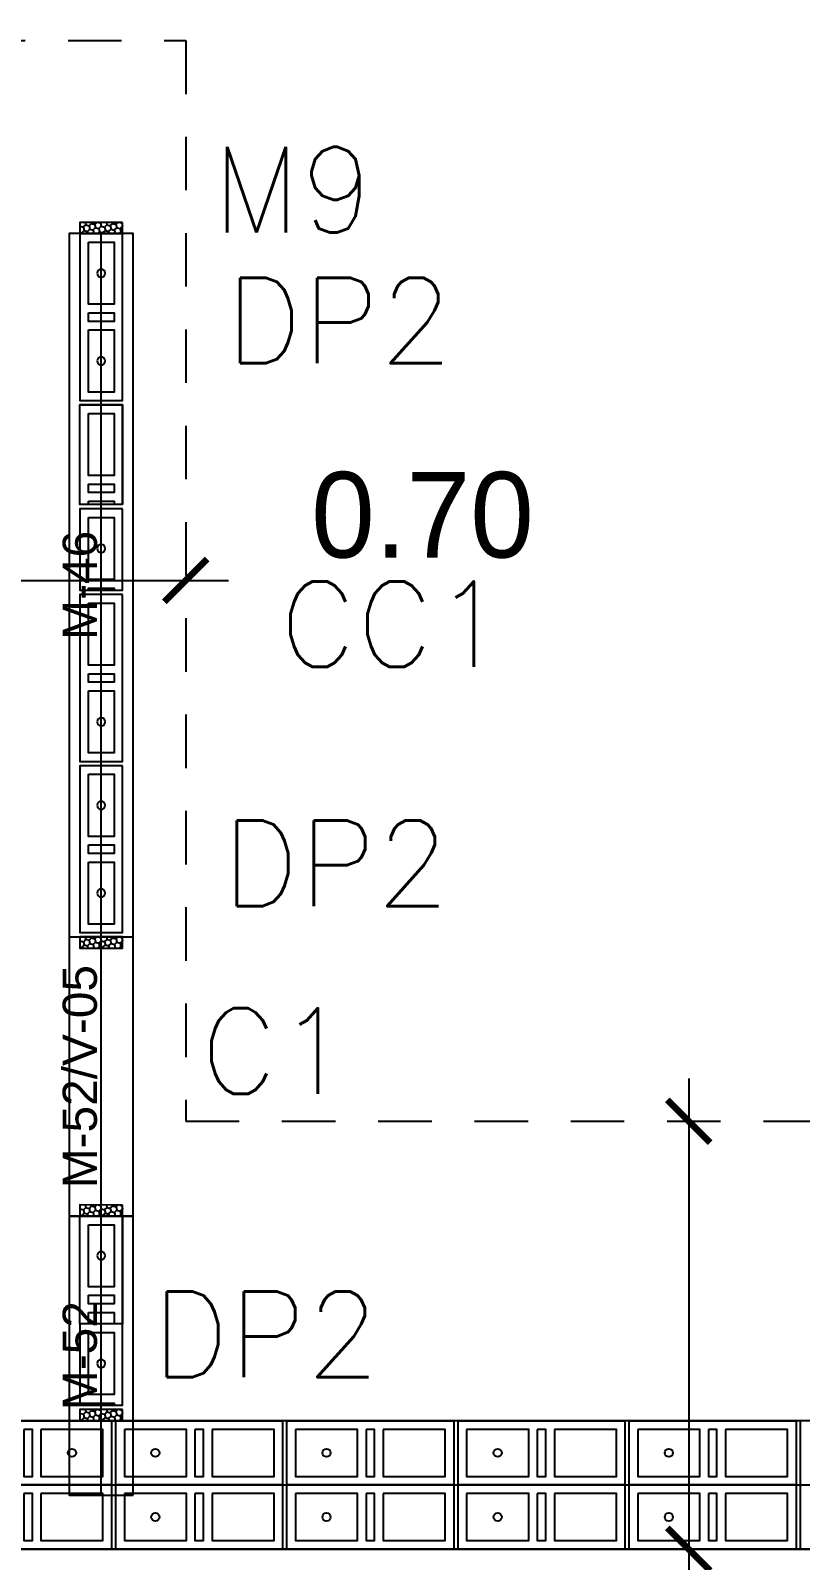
# Model space of a CAD drawing. Header units: metres. Extents: x -33.7 to 12.8, y -17.6 to 9.1.
# Drawn here: x -2.572 to -0.773, y -3.79 to -0.215 of the extents above; entities that cross this region are included whole.
import ezdxf
from ezdxf.enums import TextEntityAlignment as Align
from ezdxf.xclip import XClip

# ---------------------------------------------------------------- set-up
doc = ezdxf.new("R2010")
doc.units = ezdxf.units.M
doc.header["$XCLIPFRAME"] = 2
doc.linetypes.add('HIDDEN', pattern=[0.375, 0.25, -0.125])
for name, color, linetype in [('00', 8, 'Continuous'), ('COTAS', 1, 'Continuous'), ('CUANT-MURO CONTENCION-MURO MC1 BLOCK 0.30', 1, 'Continuous'), ('CUANT-MUROS-BLOCK 0.15 NO CARGA', 3, 'Continuous'), ('CUANT-MUROS-VANOS', 2, 'Continuous'), ('S-cotas 001', 1, 'Continuous')]:
    doc.layers.add(name, color=color, linetype=linetype)
doc.styles.add('ROMANS', font='romans')
doc.styles.add('ROTULOS', font='GOTHIC.TTF')
doc.styles.get("Standard").update_dxf_attribs({"font": 'arial.ttf'})
doc.dimstyles.new('DIM_100_2', dxfattribs={"dimtxt": 0.2, "dimasz": 0.1, "dimexe": 0.1, "dimexo": 0.1, "dimgap": 0.15, "dimtad": 1, "dimtxsty": 'ROTULOS', "dimblk": 'ARCHTICK', "dimcen": 0.1, "dimdle": 0.1, "dimclrd": 256, "dimclre": 256, "dimclrt": 1, "dimaunit": 1, "dimadec": 3, "dimazin": 3, "dimtfac": 1, "dimtix": 1, "dimtmove": 2, "dimatfit": 0, "dimldrblk": 'FLECHA', "dimfxl": 0.25, "dimtvp": 1, "dimlwd": -1, "dimlwe": -1})

# ---------------------------------------------------------------- blocks, each defined once
blk = doc.blocks.new('*U127')
for points in [[(-0.075, 0.4), (0.075, 0.4), (0.075, 0.01), (-0.075, 0.01)], [(0.055, 0.38), (-0.055, 0.38), (-0.055, 0.235), (0.055, 0.235)], [(0.055, 0.215), (-0.055, 0.215), (-0.055, 0.195), (0.055, 0.195)], [(0.055, 0.175), (-0.055, 0.175), (-0.055, 0.03), (0.055, 0.03)]]:
    blk.add_lwpolyline(points, close=True)
at = {"color": 251}
blk.add_lwpolyline([(-0.075, 0), (0.075, 0)], dxfattribs=at)
at = {"color": 3}
blk.add_circle((0, 0.3075), 0.00953, dxfattribs=at)
blk = doc.blocks.new('*U128')
for points in [[(-0.075, 0.4), (0.075, 0.4), (0.075, 0.01), (-0.075, 0.01)], [(0.055, 0.38), (-0.055, 0.38), (-0.055, 0.235), (0.055, 0.235)], [(0.055, 0.215), (-0.055, 0.215), (-0.055, 0.195), (0.055, 0.195)], [(0.055, 0.175), (-0.055, 0.175), (-0.055, 0.03), (0.055, 0.03)]]:
    blk.add_lwpolyline(points, close=True)
at = {"color": 251}
blk.add_lwpolyline([(-0.075, 0), (0.075, 0)], dxfattribs=at)
at = {"color": 3}
blk.add_circle((0, 0.3075), 0.00953, dxfattribs=at)
blk = doc.blocks.new('*U129')
for points in [[(-0.075, 0.4), (0.075, 0.4), (0.075, 0.01), (-0.075, 0.01)], [(0.055, 0.38), (-0.055, 0.38), (-0.055, 0.235), (0.055, 0.235)], [(0.055, 0.215), (-0.055, 0.215), (-0.055, 0.195), (0.055, 0.195)], [(0.055, 0.175), (-0.055, 0.175), (-0.055, 0.03), (0.055, 0.03)]]:
    blk.add_lwpolyline(points, close=True)
at = {"color": 251}
blk.add_lwpolyline([(-0.075, 0), (0.075, 0)], dxfattribs=at)
at = {"color": 3}
blk.add_circle((0, 0.3075), 0.00953, dxfattribs=at)
blk = doc.blocks.new('*U130')
for points in [[(-0.075, 0.4), (0.075, 0.4), (0.075, 0.01), (-0.075, 0.01)], [(0.055, 0.38), (-0.055, 0.38), (-0.055, 0.235), (0.055, 0.235)], [(0.055, 0.215), (-0.055, 0.215), (-0.055, 0.195), (0.055, 0.195)], [(0.055, 0.175), (-0.055, 0.175), (-0.055, 0.03), (0.055, 0.03)]]:
    blk.add_lwpolyline(points, close=True)
at = {"color": 251}
blk.add_lwpolyline([(-0.075, 0), (0.075, 0)], dxfattribs=at)
at = {"color": 3}
blk.add_circle((0, 0.3075), 0.00953, dxfattribs=at)
blk = doc.blocks.new('*U131')
for points in [[(-0.075, 0.4), (0.075, 0.4), (0.075, 0.01), (-0.075, 0.01)], [(0.055, 0.38), (-0.055, 0.38), (-0.055, 0.235), (0.055, 0.235)], [(0.055, 0.215), (-0.055, 0.215), (-0.055, 0.195), (0.055, 0.195)], [(0.055, 0.175), (-0.055, 0.175), (-0.055, 0.03), (0.055, 0.03)]]:
    blk.add_lwpolyline(points, close=True)
at = {"color": 251}
blk.add_lwpolyline([(-0.075, 0), (0.075, 0)], dxfattribs=at)
at = {"color": 3}
blk.add_circle((0, 0.3075), 0.00953, dxfattribs=at)
blk = doc.blocks.new('*U153')
for points in [[(-0.075, 0.4), (0.075, 0.4), (0.075, 0.01), (-0.075, 0.01)], [(0.055, 0.38), (-0.055, 0.38), (-0.055, 0.235), (0.055, 0.235)], [(0.055, 0.215), (-0.055, 0.215), (-0.055, 0.195), (0.055, 0.195)], [(0.055, 0.175), (-0.055, 0.175), (-0.055, 0.03), (0.055, 0.03)]]:
    blk.add_lwpolyline(points, close=True)
at = {"color": 251}
blk.add_lwpolyline([(-0.075, 0), (0.075, 0)], dxfattribs=at)
at = {"color": 3}
for centre in [(0, 0.3075), (0, 0.1025)]:
    blk.add_circle(centre, 0.00953, dxfattribs=at)
blk = doc.blocks.new('*U378')
for points in [[(-0.05, 0.4), (0.05, 0.4), (0.05, 0.01), (-0.05, 0.01)], [(0.03, 0.38), (-0.03, 0.38), (-0.03, 0.235), (0.03, 0.235)], [(0.03, 0.215), (-0.03, 0.215), (-0.03, 0.195), (0.03, 0.195)], [(0.03, 0.175), (-0.03, 0.175), (-0.03, 0.03), (0.03, 0.03)]]:
    blk.add_lwpolyline(points, close=True)
at = {"color": 251}
blk.add_lwpolyline([(-0.05, 0), (0.05, 0)], dxfattribs=at)
at = {"color": 3}
for centre in [(0, 0.3075), (0, 0.1025)]:
    blk.add_circle(centre, 0.00953, dxfattribs=at)
blk = doc.blocks.new('*U380')
for points in [[(-0.05, 0.4), (0.05, 0.4), (0.05, 0.01), (-0.05, 0.01)], [(0.03, 0.38), (-0.03, 0.38), (-0.03, 0.235), (0.03, 0.235)], [(0.03, 0.215), (-0.03, 0.215), (-0.03, 0.195), (0.03, 0.195)], [(0.03, 0.175), (-0.03, 0.175), (-0.03, 0.03), (0.03, 0.03)]]:
    blk.add_lwpolyline(points, close=True)
at = {"color": 251}
blk.add_lwpolyline([(-0.05, 0), (0.05, 0)], dxfattribs=at)
at = {"color": 3}
for centre in [(0, 0.3075), (0, 0.1025)]:
    blk.add_circle(centre, 0.00953, dxfattribs=at)
blk = doc.blocks.new('*U381')
for points in [[(-0.05, 0.4), (0.05, 0.4), (0.05, 0.21), (-0.05, 0.21)], [(0.03, 0.38), (-0.03, 0.38), (-0.03, 0.235), (0.03, 0.235)]]:
    blk.add_lwpolyline(points, close=True)
blk.add_lwpolyline([(0.03, 0.21), (0.03, 0.215), (-0.03, 0.215), (-0.03, 0.21)])
at = {"color": 251}
blk.add_lwpolyline([(-0.05, 0.2), (0.05, 0.2)], dxfattribs=at)
at = {"color": 3}
blk.add_circle((0, 0.3075), 0.00953, dxfattribs=at)
blk = doc.blocks.new('*U382')
for points in [[(-0.05, 0.4), (0.05, 0.4), (0.05, 0.01), (-0.05, 0.01)], [(0.03, 0.38), (-0.03, 0.38), (-0.03, 0.235), (0.03, 0.235)], [(0.03, 0.215), (-0.03, 0.215), (-0.03, 0.195), (0.03, 0.195)], [(0.03, 0.175), (-0.03, 0.175), (-0.03, 0.03), (0.03, 0.03)]]:
    blk.add_lwpolyline(points, close=True)
at = {"color": 251}
blk.add_lwpolyline([(-0.05, 0), (0.05, 0)], dxfattribs=at)
at = {"color": 3}
for centre in [(0, 0.3075), (0, 0.1025)]:
    blk.add_circle(centre, 0.00953, dxfattribs=at)
blk = doc.blocks.new('*U383')
for points in [[(-0.05, 0.4), (0.05, 0.4), (0.05, 0.01), (-0.05, 0.01)], [(0.03, 0.38), (-0.03, 0.38), (-0.03, 0.235), (0.03, 0.235)], [(0.03, 0.215), (-0.03, 0.215), (-0.03, 0.195), (0.03, 0.195)], [(0.03, 0.175), (-0.03, 0.175), (-0.03, 0.03), (0.03, 0.03)]]:
    blk.add_lwpolyline(points, close=True)
at = {"color": 251}
blk.add_lwpolyline([(-0.05, 0), (0.05, 0)], dxfattribs=at)
at = {"color": 3}
blk.add_circle((0, 0.1025), 0.00953, dxfattribs=at)
blk = doc.blocks.new('*U384')
for points in [[(-0.05, 0.4), (0.05, 0.4), (0.05, 0.21), (-0.05, 0.21)], [(0.03, 0.38), (-0.03, 0.38), (-0.03, 0.235), (0.03, 0.235)]]:
    blk.add_lwpolyline(points, close=True)
blk.add_lwpolyline([(0.03, 0.21), (0.03, 0.215), (-0.03, 0.215), (-0.03, 0.21)])
at = {"color": 251}
blk.add_lwpolyline([(-0.05, 0.2), (0.05, 0.2)], dxfattribs=at)
at = {"color": 3}
blk.add_circle((0, 0.3075), 0.00953, dxfattribs=at)
blk = doc.blocks.new('*U385')
for points in [[(-0.05, 0.4), (0.05, 0.4), (0.05, 0.01), (-0.05, 0.01)], [(0.03, 0.38), (-0.03, 0.38), (-0.03, 0.235), (0.03, 0.235)], [(0.03, 0.38), (-0.03, 0.38), (-0.03, 0.235), (0.03, 0.235)], [(0.03, 0.215), (-0.03, 0.215), (-0.03, 0.195), (0.03, 0.195)], [(0.03, 0.175), (-0.03, 0.175), (-0.03, 0.03), (0.03, 0.03)]]:
    blk.add_lwpolyline(points, close=True)
blk.add_lwpolyline([(0.03, 0.21), (0.03, 0.215), (-0.03, 0.215), (-0.03, 0.21)])
at = {"color": 251}
blk.add_lwpolyline([(-0.05, 0), (0.05, 0)], dxfattribs=at)
blk = doc.blocks.new('_ArchTick')
at = {"color": 0, "linetype": 'ByBlock', "lineweight": -2, "const_width": 0.15}
blk.add_lwpolyline([(-0.5, -0.5), (0.5, 0.5)], dxfattribs=at)
blk = doc.blocks.new('*D422')
at = {"layer": 'COTAS', "transparency": 16777216}
for p, q in [((-3.0093, -1.5003), (-2.1093, -1.5003)), ((-2.9093, -1.6003), (-2.9093, -1.6003)), ((-2.2093, -1.6003), (-2.2093, -1.6003))]:
    blk.add_line(p, q, dxfattribs=at)
at = {"layer": 'Defpoints', "color": 0, "transparency": 16777216}
for p in [(-2.9093, -1.5003), (-2.2093, -1.5003), (-2.2093, -1.5003)]:
    blk.add_point(p, dxfattribs=at)
at = {"layer": 'COTAS', "linetype": 'ByBlock', "transparency": 16777216, "xscale": 0.1, "yscale": 0.1, "zscale": 0.1, "rotation": 180}
blk.add_blockref('_ArchTick', (-2.9093, -1.5003), dxfattribs=at)
at = {"layer": 'COTAS', "linetype": 'ByBlock', "transparency": 16777216, "xscale": 0.1, "yscale": 0.1, "zscale": 0.1}
blk.add_blockref('_ArchTick', (-2.2093, -1.5003), dxfattribs=at)
at = {"layer": 'COTAS', "color": 1, "transparency": 16777216, "insert": (-1.6558, -1.3481), "char_height": 0.2, "attachment_point": 5, "style": 'ROTULOS'}
blk.add_mtext('\\A1;0.70', dxfattribs=at)
blk = doc.blocks.new('FLECHA')
h = blk.add_hatch(color=256)
edge = h.paths.add_edge_path()
edge.add_line((-0.76, -0.716), (-0.346, 0))
edge.add_line((-0.346, 0), (-0.76, 0.716))
edge.add_arc((-0.63, 0.791), 0.15, 30, 210, ccw=False)
edge.add_line((-0.5, 0.866), (0, 0))
edge.add_line((0, 0), (-0.5, -0.866))
edge.add_arc((-0.63, -0.791), 0.15, 150, 330, ccw=False)
blk.add_line((-0.346, 0), (-1.83, 0))
blk.add_lwpolyline([(-0.76, -0.716), (-0.346, 0), (-0.76, 0.716, -1), (-0.5, 0.866), (0, 0), (-0.5, -0.866, -1)], format="xyb", close=True)
blk = doc.blocks.new('*D432')
at = {"layer": 'Defpoints', "color": 0, "transparency": 16777216}
for p in [(-1.0338, -2.7636), (-1.0338, -3.7636), (-1.0338, -3.7636)]:
    blk.add_point(p, dxfattribs=at)
at = {"layer": 'S-cotas 001', "transparency": 16777216}
for p, q in [((-1.0338, -2.6636), (-1.0338, -3.8636)), ((-1.1338, -2.7636), (-1.1338, -2.7636)), ((-1.1338, -3.7636), (-1.1338, -3.7636))]:
    blk.add_line(p, q, dxfattribs=at)
at = {"layer": 'S-cotas 001', "linetype": 'ByBlock', "transparency": 16777216, "xscale": 0.1, "yscale": 0.1, "zscale": 0.1}
for p, rotation in [((-1.0338, -2.7636), 90), ((-1.0338, -3.7636), 270)]:
    blk.add_blockref('_ArchTick', p, dxfattribs=dict(at, rotation=rotation))
at = {"layer": 'S-cotas 001', "color": 1, "transparency": 16777216, "insert": (-1.0377, -3.9999), "char_height": 0.2, "attachment_point": 5, "rotation": 358.7095, "style": 'ROTULOS'}
blk.add_mtext('\\A1;1.00', dxfattribs=at)
blk = doc.blocks.new('MURO_MC-04')
at = {"color": 0, "linetype": 'CONTINUOUS'}
blk.add_line((0, 0), (11.4617, 0), dxfattribs=at)
at = {"color": 0}
blk.add_lwpolyline([(0, -0.15), (11.4617, -0.15), (11.4617, 0.15), (0, 0.15)], close=True, dxfattribs=at)
at = {"color": 0, "flags": 1}
for tag in ['ESPESOR', 'ALTURA', 'VANO', 'EJE_L', 'TIPO', 'ETQ']:
    blk.add_attdef(tag, text='', height=0.08, dxfattribs=at).set_placement((5.7309, 0.05), align=Align.MIDDLE_CENTER)
at = {"color": 0}
blk.add_attdef('ID', text='', height=0.08, dxfattribs=at).set_placement((5.7309, 0.05), align=Align.MIDDLE_CENTER)
blk = doc.blocks.new('MURO_M-46')
at = {"color": 0, "linetype": 'CONTINUOUS'}
blk.add_line((0, 0), (1.6432, 0), dxfattribs=at)
at = {"color": 0}
blk.add_lwpolyline([(0, -0.075), (1.6432, -0.075), (1.6432, 0.075), (0, 0.075)], close=True, dxfattribs=at)
at = {"color": 0, "flags": 1}
for tag in ['ESPESOR', 'ALTURA', 'VANO', 'EJE_L', 'TIPO', 'ETQ']:
    blk.add_attdef(tag, text='', height=0.08, dxfattribs=at).set_placement((0.8216, 0.05), align=Align.MIDDLE_CENTER)
at = {"color": 0}
blk.add_attdef('ID', text='', height=0.08, dxfattribs=at).set_placement((0.8216, 0.05), align=Align.MIDDLE_CENTER)
blk = doc.blocks.new('MURO_M-52')
at = {"color": 0, "linetype": 'CONTINUOUS'}
blk.add_line((0, 0), (0.6519, 0), dxfattribs=at)
at = {"color": 0}
blk.add_lwpolyline([(0, -0.075), (0.6519, -0.075), (0.6519, 0.075), (0, 0.075)], close=True, dxfattribs=at)
at = {"color": 0, "flags": 1}
for tag in ['ESPESOR', 'ALTURA', 'VANO', 'EJE_L', 'TIPO', 'ETQ']:
    blk.add_attdef(tag, text='', height=0.08, dxfattribs=at).set_placement((0.326, 0.05), align=Align.MIDDLE_CENTER)
at = {"color": 0}
blk.add_attdef('ID', text='', height=0.08, dxfattribs=at).set_placement((0.326, 0.05), align=Align.MIDDLE_CENTER)
blk = doc.blocks.new('MURO_M-52_V-05')
at = {"color": 0, "linetype": 'CONTINUOUS'}
blk.add_line((0, 0), (0.652, 0), dxfattribs=at)
at = {"color": 0}
blk.add_lwpolyline([(0, -0.075), (0.652, -0.075), (0.652, 0.075), (0, 0.075)], close=True, dxfattribs=at)
at = {"color": 0, "flags": 1}
for tag in ['ESPESOR', 'ALTURA', 'VANO', 'EJE_L', 'TIPO', 'ETQ']:
    blk.add_attdef(tag, text='', height=0.08, dxfattribs=at).set_placement((0.326, 0.05), align=Align.MIDDLE_CENTER)
at = {"color": 0}
blk.add_attdef('ID', text='', height=0.08, dxfattribs=at).set_placement((0.326, 0.05), align=Align.MIDDLE_CENTER)

msp = doc.modelspace()

# ---------------------------------------------------------------- hatches: boundary and pattern name
at = {"layer": '00'}
h = msp.add_hatch(dxfattribs=at)
h.set_pattern_fill('HONEY', color=256, scale=0.0025, angle=283.8615)
h.set_pattern_definition([(283.86149112, (-3981.4594786, 2290.604415), (0.009526334386, -0.009912652092), [0.0079375, -0.015875]), (43.86149112, (-3981.4594786, 2290.604415), (0.003821441338, 0.013206373629), [0.0079375, -0.015875]), (343.86149112, (-3981.4594786, 2290.604415), (0.013347775724, 0.003293721537), [-0.015875, 0.0079375])])
h.paths.add_polyline_path([(-2.3568, -0.6637), (-2.4569, -0.6636), (-2.4568, -0.6898), (-2.3568, -0.6899)])
h = msp.add_hatch(dxfattribs=at)
h.set_pattern_fill('HONEY', color=256, scale=0.0025, angle=283.8615)
h.set_pattern_definition([(283.86149112, (-3981.459407, 2288.935019), (0.009526334386, -0.009912652092), [0.0079375, -0.015875]), (43.86149112, (-3981.459407, 2288.935019), (0.003821441338, 0.013206373629), [0.0079375, -0.015875]), (343.86149112, (-3981.459407, 2288.935019), (0.013347775724, 0.003293721537), [-0.015875, 0.0079375])])
h.paths.add_polyline_path([(-2.3567, -2.3331), (-2.4568, -2.333), (-2.4567, -2.3592), (-2.3568, -2.3593)])
h = msp.add_hatch(dxfattribs=at)
h.set_pattern_fill('HONEY', color=256, scale=0.0025, angle=283.8615)
h.set_pattern_definition([(283.86149112, (-3981.459407, 2288.3086966), (0.009526334386, -0.009912652092), [0.0079375, -0.015875]), (43.86149112, (-3981.459407, 2288.3086966), (0.003821441338, 0.013206373629), [0.0079375, -0.015875]), (343.86149112, (-3981.459407, 2288.3086966), (0.013347775724, 0.003293721537), [-0.015875, 0.0079375])])
h.paths.add_polyline_path([(-2.3567, -2.9595), (-2.4568, -2.9593), (-2.4567, -2.9855), (-2.3568, -2.9856)])
h = msp.add_hatch(dxfattribs=at)
h.set_pattern_fill('HONEY', color=256, scale=0.0025, angle=283.8615)
h.set_pattern_definition([(283.86149112, (-3981.459452, 2287.830759), (0.009526334386, -0.009912652092), [0.0079375, -0.015875]), (43.86149112, (-3981.459452, 2287.830759), (0.003821441338, 0.013206373629), [0.0079375, -0.015875]), (343.86149112, (-3981.459452, 2287.830759), (0.013347775724, 0.003293721537), [-0.015875, 0.0079375])])
h.paths.add_polyline_path([(-2.3568, -3.4374), (-2.4568, -3.4372), (-2.4568, -3.4634), (-2.3568, -3.4636)])

# ---------------------------------------------------------------- linework, layer by layer
for points in [[(1.889, 3.3291), (1.889, -3.7636), (-4.6593, -3.7636)], [(-10.0922, -3.7636), (1.489, -3.7636)]]:
    msp.add_lwpolyline(points, dxfattribs=at)
at = {"layer": '00', "linetype": 'HIDDEN', "ltscale": 0.5}
msp.add_lwpolyline([(-4.5093, -0.2387), (-2.2093, -0.2387), (-2.2093, -2.7636), (1.439, -2.7636)], dxfattribs=at)
at = {"layer": '00'}
for points in [[(-2.3568, -0.6637), (-2.4569, -0.6636), (-2.4568, -0.6898), (-2.3568, -0.6899)], [(-2.3567, -2.3331), (-2.4568, -2.333), (-2.4567, -2.3592), (-2.3568, -2.3593)], [(-2.3567, -2.9595), (-2.4568, -2.9593), (-2.4567, -2.9855), (-2.3568, -2.9856)], [(-2.3568, -3.4374), (-2.4568, -3.4372), (-2.4568, -3.4634), (-2.3568, -3.4636)]]:
    msp.add_lwpolyline(points, close=True, dxfattribs=at)

# ---------------------------------------------------------------- block references
at = {"layer": '00', "xscale": -1}
for name, p in [('*U378', (-2.4068, -1.0899)), ('*U384', (-2.4068, -1.7331)), ('*U383', (-2.4067, -1.9331)), ('*U382', (-2.4067, -2.3331)), ('*U381', (-2.4068, -3.6374))]:
    msp.add_blockref(name, p, dxfattribs=at)
at = {"layer": '00'}
ref = msp.add_blockref('*U385', (-2.4068, -1.4899), dxfattribs=dict(at, xscale=-1))
XClip(ref).set_block_clipping_path([(-0.0500269098, 0.1667716215), (0.0499999999, 0.4)])
ref = msp.add_blockref('*U380', (-2.4068, -3.3855), dxfattribs=dict(at, xscale=-1))
XClip(ref).set_block_clipping_path([(-0.0500134549, 0.1480759906), (0.0499999999, 0.4)])
at = {"layer": '00', "rotation": 90.00000000000017}
for name, p in [('*U153', (-2.3727, -3.5386)), ('*U128', (-1.9727, -3.5386)), ('*U129', (-1.5727, -3.5386)), ('*U130', (-1.1727, -3.5386)), ('*U131', (-0.7727, -3.5386)), ('*U127', (-2.3727, -3.6886)), ('*U128', (-1.9727, -3.6886)), ('*U129', (-1.5727, -3.6886)), ('*U130', (-1.1727, -3.6886)), ('*U131', (-0.7727, -3.6886))]:
    msp.add_blockref(name, p, dxfattribs=at)
at = {"layer": 'CUANT-MURO CONTENCION-MURO MC1 BLOCK 0.30'}
msp.add_blockref('MURO_MC-04', (-9.9727, -3.6136), dxfattribs=at)
at = {"layer": 'CUANT-MUROS-BLOCK 0.15 NO CARGA', "rotation": 90}
for name, p, values in [('MURO_M-46', (-2.4068, -2.3331), {'ID': 'M-46'}), ('MURO_M-52', (-2.4068, -3.6374), {'ID': 'M-52'})]:
    msp.add_blockref(name, p, dxfattribs=at).add_auto_attribs(values)
at = {"layer": 'CUANT-MUROS-VANOS', "rotation": 90}
msp.add_blockref('MURO_M-52_V-05', (-2.4068, -2.9855), dxfattribs=at).add_auto_attribs({'ID': 'M-52/V-05'})

# ---------------------------------------------------------------- texts
at = {"layer": '00', "style": 'ROMANS'}
for s, p in [('M9', (-1.7696, -0.6873)), ('DP2', (-1.5849, -0.9929)), ('CC1', (-1.459, -1.7023)), ('DP2', (-1.5926, -2.261)), ('C1', (-1.8232, -2.6998)), ('DP2', (-1.7563, -3.3616))]:
    msp.add_text(s, height=0.2, dxfattribs=at).set_placement(p, align=Align.RIGHT)

# ---------------------------------------------------------------- dimensions: what is measured, and where the dimension line sits
at = {"layer": '00'}
dim = msp.add_linear_dim(base=(-2.2093, -1.5003), p1=(-2.9093, -1.5003), p2=(-2.2093, -1.5003), angle=0, dimstyle='DIM_100_2', dxfattribs=at)
dim.commit()
dim.dimension.update_dxf_attribs({"geometry": '*D422', "text_midpoint": (-1.6558, -1.3481), "dimtype": 161})
dim = msp.add_linear_dim(base=(-1.0338, -3.7636), p1=(-1.0338, -2.7636), p2=(-1.0338, -3.7636), angle=90, dimstyle='DIM_100_2', dxfattribs=at)
dim.commit()
dim.dimension.update_dxf_attribs({"geometry": '*D432', "text_midpoint": (-1.0377, -3.9999), "dimtype": 160, "text_rotation": 358.7095})

doc.saveas('drawing.dxf')
